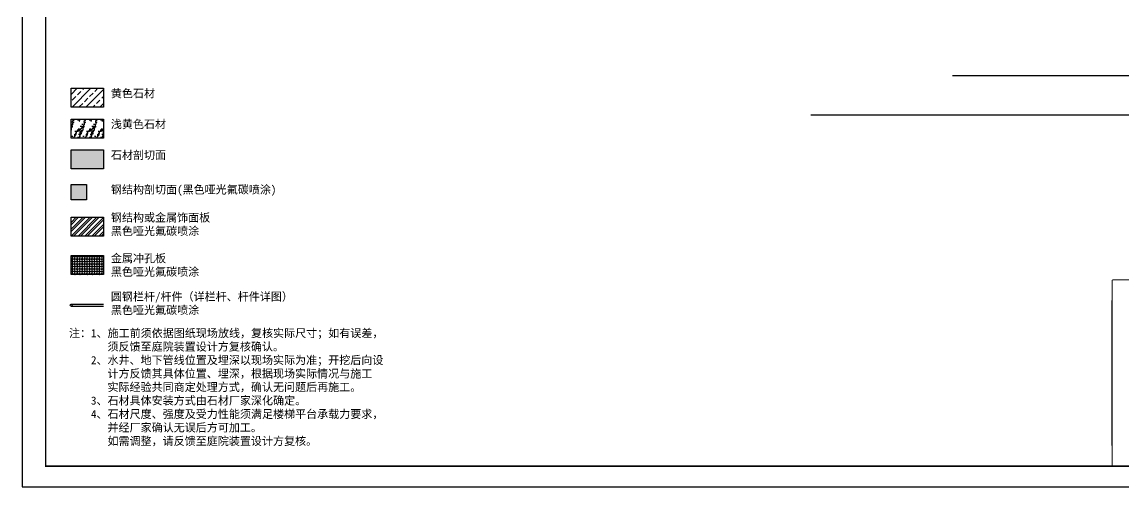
# Model space of a CAD drawing. Extents: x 9928 to 93764, y -101273 to -34887.
# Drawn here: x 72744 to 82143, y -101273 to -97307 of the extents above; entities that cross this region are included whole.
import ezdxf
from ezdxf import colors
from ezdxf.entities.mleader import LeaderData, LeaderLine
from ezdxf.math import Vec2, Vec3

# ---------------------------------------------------------------- set-up
doc = ezdxf.new("R2010")
doc.units = 0
doc.header["$LTSCALE"] = 1000
doc.header["$MEASUREMENT"] = 0
doc.layers.add('_0', color=7, linetype='Continuous', lineweight=25)
for name, color, linetype in [('A-ANNO-DIMS', 6, 'Continuous'), ('A-ANNO-NOTE', 4, 'Continuous'), ('A-ANNO-SYMB', 4, 'Continuous'), ('A-DETL-144', 144, 'Continuous'), ('A-FLOR-HRAL', 42, 'Continuous'), ('A-FLOR-STRS', 54, 'Continuous'), ('A-FURN-PATT-251', 251, 'Continuous'), ('A-PRTN-PRHT', 216, 'Continuous'), ('S-PATT-251', 251, 'Continuous'), ('SPACE_HATCH', 8, 'Continuous')]:
    doc.layers.add(name, color=color, linetype=linetype)
doc.layers.add('A-ANNO-NPLT', color=250, linetype='Continuous', plot=False)
doc.styles.add('EN', font='ARIALN.TTF')

# ---------------------------------------------------------------- blocks, each defined once
blk = doc.blocks.new('alsidufhasdf')
at = {"layer": 'A-ANNO-NOTE', "const_width": 12.5, "flags": 128}
blk.add_lwpolyline([(-69970.8, -65800.3), (-69970.8, -51475.3), (-80015.8, -51475.3), (-80015.8, -65800.3)], close=True, dxfattribs=at)
at = {"layer": 'A-ANNO-NOTE', "const_width": 8.75, "flags": 128}
blk.add_lwpolyline([(-71544.3, -56795.3), (-71544.3, -51475.3)], dxfattribs=at)
at = {"layer": 'A-ANNO-NOTE', "const_width": 8.75}
blk.add_lwpolyline([(-71544.3, -56795.3), (-69970.8, -56795.3)], dxfattribs=at)
at = {"layer": 'A-ANNO-NPLT'}
blk.add_lwpolyline([(-69795.8, -66000.3), (-69795.8, -51300.3), (-80190.8, -51300.3), (-80190.8, -66000.3)], close=True, dxfattribs=at)
blk.add_lwpolyline([(-70145.8, -56795.3), (-71369.3, -56795.3)], dxfattribs=at)
blk = doc.blocks.new('zhushi')
at = {"layer": 'A-ANNO-NOTE', "insert": (72990.3, -89836.6), "char_height": 69, "width": 2885.372, "attachment_point": 1, "style": 'EN'}
blk.add_mtext('{\\fSimSun|b0|i0|c134|p2;注：1、施工前须依据图纸现场放线，复核实际尺寸；如有误差，  \\P       须反馈至庭院装置设计方复核确认。\\P    2、水井、地下管线位置及埋深以现场实际为准；开挖后向设\\P       计方反馈其具体位置、埋深，根据现场实际情况与施工 \\P       实际经验共同商定处理方式，确认无问题后再施工。\\P    3、石材具体安装方式由石材厂家深化确定。\\P    4、石材尺度、强度及受力性能须满足楼梯平台承载力要求，\\P       并经厂家确认无误后方可加工。\\P       如需调整，请反馈至庭院装置设计方复核。}', dxfattribs=at)
blk = doc.blocks.new('ududa')
at = {"layer": 'A-FURN-PATT-251'}
h = blk.add_hatch(dxfattribs=at)
h.set_pattern_fill('ANSI33', color=256, scale=26.285732)
h.set_pattern_definition([(45, (63538.55, -20679.89), (-59.01315, 59.01315), []), (45, (63597.56, -20679.89), (-59.01315, 59.01315), [41.7286, -20.8643])])
h.paths.add_polyline_path([(73162.1, -55421.2), (73162.1, -55259.7), (73438.7, -55259.7), (73438.7, -55421.2)])
h = blk.add_hatch(dxfattribs=at)
h.set_pattern_fill('大理石', color=256, scale=32.857165)
h.set_pattern_definition([(41.98721, (63620.69, -20668.624), (197.142988, 147.857246), [3.1575, -659.91443]), (68.19859, (63573.752, -20673.553), (98.571495, 295.714487), [11.3748, -784.86083]), (60.945396, (63571.405, -20679.186), (98.571489, 147.8572474), [4.83265, -1010.023]), (90, (63573.75, -20674.96), (98.5715, -6e-15), [1.40816, -146.44907]), (71.56505, (63619.75, -20671.44), (2e-07, 147.857244), [2.96867, -308.74176]), (171.469234, (63619.752, -20671.441), (-98.571495, 9e-07), [4.7464, -991.99613]), (79.2157, (63613.18, -20680.594), (98.571496, 591.428973), [10.03437, -1043.57455]), (62.132996, (63539.017, -20635.5326), (394.28597712, 739.28621898), [23.0968, -4827.23174]), (0, (63540.44, -20613.85), (0, 147.85724), [0, -98.5715]), (64.983107, (63604.262, -20586.951), (197.1429915, 443.5717294), [15.5395, -1616.10904]), (81.43911, (63642.2823, -20645.3897), (197.14299062, 1330.71518057), [22.07247, -4613.14658]), (82.874984, (63587.833, -20632.012), (98.5714896, 739.2862168), [11.353, -2372.7734]), (76.75948, (63577.976, -20662.992), (98.5714964, 443.5717293), [24.59253, -2557.62316]), (0, (63562.61, -20662.92), (0, 147.85724), [0, -98.5715]), (0, (63564.2, -20664.5), (0, 147.85724), [0, -98.5715]), (0, (63575.28, -20656.59), (0, 147.85724), [0, -98.5715]), (0, (63572.11, -20639.18), (0, 147.85724), [0, -98.5715]), (59.036243, (63583.609, -20639.053), (98.5714876, 147.8572475), [8.21094, -1716.08597]), (0, (63587.82, -20632.29), (0, 147.85724), [0, -98.5715]), (0, (63575.28, -20637.6), (0, 147.85724), [0, -98.5715]), (0, (63580.03, -20628.1), (0, 147.85724), [0, -98.5715]), (0, (63575.28, -20642.34), (0, 147.85724), [0, -98.5715]), (50.19443, (63632.425, -20652.43), (98.571496, 147.857243), [3.66604, -766.20195]), (90, (63632.43, -20656.655), (98.5715, -6e-15), [4.2245, -143.63274]), (43.66778, (63627.262, -20661.584), (295.7144867, 295.7144859), [7.13794, -1491.8295]), (90, (63627.26, -20662.99), (98.5715, -6e-15), [1.40816, -146.44907]), (39.80557, (63623.037, -20666.512), (197.1429863, 147.857249), [5.49906, -1149.30293]), (0, (63608.54, -20656.59), (0, 147.85724), [0, -98.5715]), (0, (63632.64, -20652.12), (0, 147.85724), [0, -98.5715]), (0, (63632.64, -20652.12), (0, 147.85724), [0, -98.5715]), (29.357753, (63634.772, -20649.614), (295.714486, 147.857244), [8.6168, -896.14924]), (0, (63632.3, -20642.34), (0, 147.85724), [0, -98.5715]), (146.30993, (63604.262, -20586.951), (-197.142992, 147.8572407), [10.1544, -1056.05932]), (8.130102, (63593.466, -20606.665), (985.7149478, 147.8572423), [9.95722, -2081.05994]), (47.862405, (63571.4047, -20609.4815), (394.2859821, 443.57172924), [13.2929, -2778.21286]), (14.620874, (63549.813, -20615.114), (591.4289712, 147.8572494), [22.31445, -2320.7032]), (0, (63557.86, -20605.94), (0, 147.85724), [0, -98.5715]), (18.43495, (63589.241, -20620.747), (394.285982, 147.857243), [4.453, -930.6783]), (16.69924, (63593.466, -20619.34), (98.571494, 8e-06), [2.45028, -512.10803]), (101.093723, (63595.813, -20618.6346), (-197.1429927, 1035.0006928), [12.1973, -2549.23946]), (0, (63583.2, -20612.27), (0, 147.85724), [0, -98.5715]), (0, (63593.41, -20606.39), (0, 147.85724), [0, -98.5715]), (0, (63580.03, -20623.35), (0, 147.85724), [0, -98.5715]), (0, (63567.36, -20591.7), (0, 147.85724), [0, -98.5715]), (0, (63562.61, -20598.03), (0, 147.85724), [0, -98.5715]), (44.144903, (63587.833, -20589.063), (295.7144869, 295.7144864), [11.12014, -2324.10906]), (54.582945, (63580.323, -20599.6244), (98.57149576, 147.8572426), [12.95928, -2708.4888]), (0, (63587.97, -20588.97), (0, 147.85724), [0, -98.5715]), (0, (63573.7, -20596.44), (0, 147.85724), [0, -98.5715]), (0, (63587.97, -20588.97), (0, 147.85724), [0, -98.5715]), (0, (63580.34, -20599.85), (0, 147.85724), [0, -98.5715]), (75.06858, (63603.323, -20605.257), (98.571495, 443.57173), [3.64343, -761.47712]), (90, (63604.26, -20601.74), (98.5715, -6e-15), [14.78572, -133.0715]), (50.19443, (63621.63, -20539.777), (98.571496, 147.857243), [3.66604, -766.20195]), (0, (63594.29, -20571.12), (0, 147.85724), [0, -98.5715]), (0, (63597.45, -20572.7), (0, 147.85724), [0, -98.5715]), (0, (63584.78, -20569.54), (0, 147.85724), [0, -98.5715]), (0, (63600.62, -20552.13), (0, 147.85724), [0, -98.5715]), (53.130102, (63610.833, -20560.9), (98.5714956, 147.857243), [7.04082, -1471.53157]), (90, (63610.83, -20572.87), (98.5715, -6e-15), [11.9694, -135.88784]), (0, (63610.85, -20572.63), (0, 147.85724), [0, -98.5715]), (23.19859, (63618.344, -20541.186), (295.714487, 147.857243), [3.57475, -747.1234]), (66.03751, (63617.405, -20543.298), (98.571495, 295.714486), [2.31147, -483.09685]), (66.03751, (63616.466, -20545.41), (98.571495, 295.714486), [2.31147, -483.09685]), (81.869898, (63615.058, -20555.267), (98.5714959, 739.2862162), [9.95722, -2081.05994]), (90, (63623.98, -20536.96), (98.5715, -6e-15), [3.5204, -144.33683]), (0, (63613.15, -20532.03), (0, 147.85724), [0, -98.5715])])
h.paths.add_polyline_path([(73162.1, -55684), (73162.1, -55522.5), (73438.7, -55522.5), (73438.7, -55684)])
h = blk.add_hatch(color=253, dxfattribs=at)
h.dxf.hatch_style = 1
h.paths.add_polyline_path([(73162.1, -55946.9), (73162.1, -55785.4), (73438.7, -55785.4), (73438.7, -55946.9)])
h = blk.add_hatch(dxfattribs=at)
h.set_pattern_fill('ANSI32', color=256, scale=8.77066)
h.set_pattern_definition([(45, (8728.547, -5963.072), (-29.53604, 29.53604), []), (45, (8748.24, -5963.072), (-29.53604, 29.53604), [])])
h.paths.add_polyline_path([(73162.1, -56521), (73162.1, -56359.5), (73438.7, -56359.5), (73438.7, -56521)])
at = {"layer": 'S-PATT-251'}
h = blk.add_hatch(dxfattribs=at)
h.set_pattern_fill('圆形花纹', color=256, scale=7.016528)
h.set_pattern_definition([(0, (8738.651, -6021.683), (21.0495835, 10.5247917), [0.8419833, -20.2076]), (90, (8733.81, -6016.842), (-10.5247917, 21.0495835), [0.8419833, -20.2076]), (45, (8735.073, -6013.053), (0, 21.0495834), [0.893058, -28.875548]), (45, (8742.44, -6020.42), (0, 21.0495834), [0.893058, -28.875548]), (135, (8735.704, -6020.42), (-21.0495834, 2e-15), [0.893058, -28.875548]), (135, (8743.072, -6013.053), (-21.0495834, 2e-15), [0.893058, -28.875548]), (36.8698977, (8735.7042, -6012.4216), (21.04958345, 21.04958346), [1.052479, -104.195438]), (36.8698977, (8741.598, -6021.052), (21.04958345, 21.04958346), [1.052479, -104.195438]), (53.1301024, (8743.0716, -6019.789), (-21.04958346, -21.04958345), [1.052479, -104.195438]), (53.1301024, (8734.4412, -6013.895), (-21.04958346, -21.04958345), [1.052479, -104.195438]), (126.8698976, (8735.0727, -6019.789), (-21.04958346, 21.04958345), [1.052479, -104.195438]), (126.8698976, (8743.703, -6013.895), (-21.04958346, 21.04958345), [1.052479, -104.195438]), (143.1301023, (8742.44, -6012.4216), (-21.04958345, 21.04958346), [1.052479, -104.195438]), (143.1301023, (8736.546, -6021.052), (-21.04958345, 21.04958346), [1.052479, -104.195438]), (11.3099325, (8739.493, -6021.6834), (21.0495834, 3e-08), [1.0733223, -106.2589077]), (11.3099325, (8737.5987, -6011.369), (21.0495834, 3e-08), [1.0733223, -106.2589077]), (78.6900675, (8733.8098, -6016), (3e-08, 21.0495834), [1.0733223, -106.2589077]), (78.6900675, (8744.124, -6017.8945), (3e-08, 21.0495834), [1.0733223, -106.2589077]), (101.3099325, (8744.3345, -6016), (-1e-09, -21.04958326), [1.0733223, -106.2589077]), (101.3099325, (8734.0202, -6017.8945), (-1e-09, -21.04958326), [1.0733223, -106.2589077]), (168.6900675, (8738.651, -6021.6834), (-21.0495834, 3e-08), [1.0733223, -106.2589077]), (168.6900675, (8740.5456, -6011.369), (-21.0495834, 3e-08), [1.0733223, -106.2589077]), (21.8014095, (8736.5462, -6011.79), (42.0991669, 21.04958341), [1.1335547, -112.221918]), (21.8014095, (8740.5456, -6021.473), (42.0991669, 21.04958341), [1.1335547, -112.221918]), (68.1985905, (8734.0202, -6014.9476), (-21.04958323, -42.09916644), [1.1335547, -112.221918]), (68.1985905, (8743.703, -6018.947), (-21.04958323, -42.09916644), [1.1335547, -112.221918]), (111.8014095, (8734.4412, -6018.947), (-21.04958341, 42.0991669), [1.1335547, -112.221918]), (111.8014095, (8744.124, -6014.9476), (-21.04958341, 42.0991669), [1.1335547, -112.221918]), (158.1985905, (8737.5987, -6021.473), (-42.09916692, 21.04958334), [1.1335547, -112.221918]), (158.1985905, (8741.598, -6011.79), (-42.09916692, 21.04958334), [1.1335547, -112.221918])])
h.paths.add_polyline_path([(73162.1, -56847.7), (73162.1, -56686.2), (73438.7, -56686.2), (73438.7, -56847.7)])
at = {"layer": 'SPACE_HATCH'}
h = blk.add_hatch(color=256, dxfattribs=at)
h.dxf.hatch_style = 1
h.paths.add_polyline_path([(73162.1, -56211.9), (73162.1, -56080.4), (73293.7, -56080.4), (73293.7, -56211.9)])
at = {"layer": 'A-DETL-144'}
blk.add_lwpolyline([(73162.1, -56211.9), (73162.1, -56080.4), (73293.7, -56080.4), (73293.7, -56211.9)], close=True, dxfattribs=at)
at = {"layer": 'A-FLOR-HRAL', "color": 1}
for p, q in [((73162.1, -57100.8), (73438.7, -57100.8)), ((73162.1, -57116.8), (73438.7, -57116.8))]:
    blk.add_line(p, q, dxfattribs=at)
blk.add_circle((73162.1, -57108.8), 8, dxfattribs=at)
at = {"layer": 'A-FLOR-STRS'}
for points in [[(73162.1, -55421.2), (73162.1, -55259.7), (73438.7, -55259.7), (73438.7, -55421.2)], [(73162.1, -55684), (73162.1, -55522.5), (73438.7, -55522.5), (73438.7, -55684)], [(73162.1, -56521), (73162.1, -56359.5), (73438.7, -56359.5), (73438.7, -56521)], [(73162.1, -56847.7), (73162.1, -56686.2), (73438.7, -56686.2), (73438.7, -56847.7)]]:
    blk.add_lwpolyline(points, close=True, dxfattribs=at)
at = {"layer": 'A-PRTN-PRHT'}
blk.add_lwpolyline([(73162.1, -55946.9), (73162.1, -55785.4), (73438.7, -55785.4), (73438.7, -55946.9)], close=True, dxfattribs=at)
at = {"layer": 'A-ANNO-DIMS'}
blk.add_blockref('zhushi', (153.8, 32522.9), dxfattribs=at)
at = {"layer": 'A-ANNO-NOTE', "char_height": 69, "attachment_point": 1, "style": 'EN'}
for s, insert, width in [('{\\fSimSun|b0|i0|c134|p2;黄色石材}', (73501.7, -55268.4), 560.671), ('{\\fSimSun|b0|i0|c134|p2;浅黄色石材}', (73501.7, -55531.3), 560.671), ('{\\fSimSun|b0|i0|c134|p2;石材剖切面}', (73501.7, -55794.1), 560.671), ('{\\fSimSun|b0|i0|c134|p2;钢结构剖切面(黑色哑光氟碳喷涂)}', (73501.7, -56089.1), 1874.827), ('{\\fSimSun|b0|i0|c134|p2;钢结构或金属饰面板\\P黑色哑光氟碳喷涂}', (73501.7, -56327.8), 891.052), ('{\\fSimSun|b0|i0|c134|p2;金属冲孔板\\P黑色哑光氟碳喷涂}', (73501.7, -56675.3), 891.052), ('{\\fSimSun|b0|i0|c134|p2;圆钢栏杆/杆件（详栏杆、杆件详图）\\P黑色哑光氟碳喷涂}', (73501.7, -57002), 1796.128)]:
    blk.add_mtext(s, dxfattribs=dict(at, insert=insert, width=width))
blk = doc.blocks.new('_DotSmall')
at = {"color": 0, "linetype": 'ByBlock', "const_width": 0.5}
blk.add_lwpolyline([(-0.0625, 0, 1), (0.0625, 0, 1)], format="xyb", close=True, dxfattribs=at)

msp = doc.modelspace()

# ---------------------------------------------------------------- block references
at = {"layer": '_0'}
msp.add_blockref('ududa', (0, -42612.6), dxfattribs=at)
at = {"layer": 'A-ANNO-DIMS', "xscale": 1.010204081632657, "yscale": 1.010204081632657, "zscale": 1.010204081632657, "rotation": 270}
msp.add_blockref('alsidufhasdf', (139417.5, -171780.6), dxfattribs=at)

# ---------------------------------------------------------------- leaders
at = {"layer": 'A-ANNO-SYMB'}
ml = msp.add_multileader_mtext('Standard', dxfattribs=at)
ml.set_content('{\\fSimSun|b0|i0|c134|p2;\\H0.2x;水泥压光地面}', color=256, style='EN')
ml.set_leader_properties(color=256)
ml.set_arrow_properties(name='DOTSMALL')
ml.build(insert=Vec2(0, 0))
ml.multileader.update_dxf_attribs({"text_left_attachment_type": 5, "text_right_attachment_type": 5, "dogleg_length": 901.2, "arrow_head_size": 62.7})
ctx = ml.context
ctx.base_point, ctx.char_height, ctx.arrow_head_size, ctx.landing_gap_size, ctx.plane_origin = Vec3(82742.4, -97767.2), 313.469, 62.7, 0.282, Vec3(54778.6, -97176.1)
ctx.left_attachment, ctx.right_attachment = 5, 5
notes = []
notes.append((ctx, [(0, (1, 1, 0), (83420.3, -97767.2), (-1, 0), 147.8, [(0, [(83420.3, -98003.2)], 0, [])])]))
ctx.mtext.insert, ctx.mtext.flow_direction = Vec3(82742.6, -97681.8), 5
ml = msp.add_multileader_mtext('Standard', dxfattribs=at)
ml.set_content('\\pxsm1;{\\fSimSun|b0|i0|c134|p2;\\H0.2x;30×30方钢立柱\\P黑色哑光氟碳喷涂}', color=256, style='EN')
ml.set_leader_properties(color=256)
ml.set_arrow_properties(name='DOTSMALL')
ml.build(insert=Vec2(0, 0))
ml.multileader.update_dxf_attribs({"text_left_attachment_type": 5, "text_right_attachment_type": 5, "dogleg_length": 901.2, "arrow_head_size": 62.7})
ctx = ml.context
ctx.base_point, ctx.char_height, ctx.arrow_head_size, ctx.landing_gap_size, ctx.plane_origin = Vec3(82219.8, -98100.9), 313.469, 62.7, 0.282, Vec3(54696.2, -97434.1)
ctx.left_attachment, ctx.right_attachment = 5, 5
notes.append((ctx, [(0, (1, 1, 0), (83187, -98100.9), (-1, 0), 260.3, [(0, [(83337.9, -98261.2)], 0, [])])]))
ctx.mtext.insert, ctx.mtext.flow_direction = Vec3(82220, -97884.7), 5
for ctx, leaders in notes:
    for number, flags, end, landing, length, lines in leaders:
        leader = LeaderData()
        leader.index, (leader.has_last_leader_line, leader.has_dogleg_vector, leader.attachment_direction) = number, flags
        leader.last_leader_point, leader.dogleg_vector, leader.dogleg_length = Vec3(end), Vec3(landing), length
        for number, points, colour, breaks in lines:
            line = LeaderLine()
            line.index, line.vertices, line.color, line.breaks = number, Vec3.list(points), colors.encode_raw_color(colour), breaks
            leader.lines.append(line)
        ctx.leaders.append(leader)

doc.saveas('drawing.dxf')
